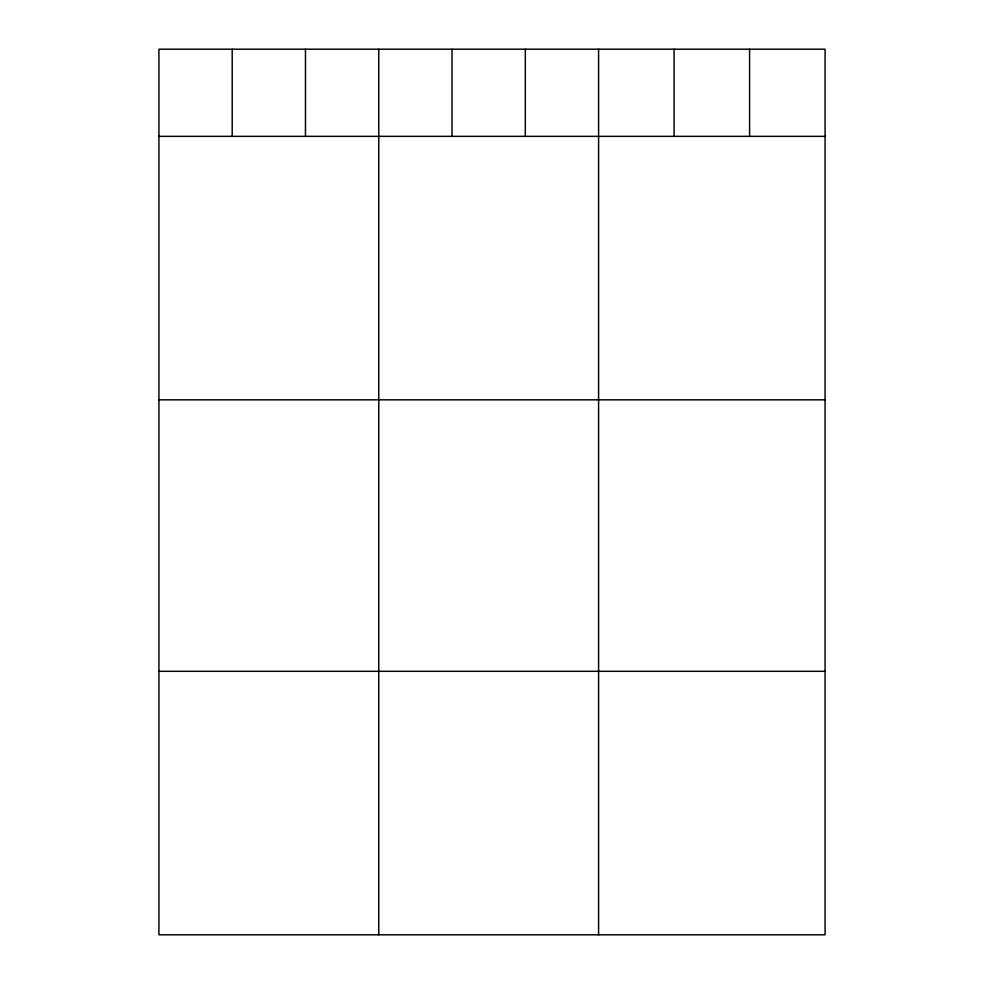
<?xml version="1.0" encoding="UTF-8"?>
<svg xmlns="http://www.w3.org/2000/svg" width="984" height="984" viewBox="0 0 984 984"><rect width="100%" height="100%" fill="white"/><g stroke="black" fill="none" stroke-linecap="round" stroke-linejoin="round"><path stroke-width="1.48" d="M825.084 136.345L825.084 934.8L158.916 934.8L158.916 49.2L825.084 49.2L825.084 136.345L158.916 136.345M158.916 399.836L825.084 399.836M158.916 671.309L825.084 671.309M749.587 49.2L749.587 136.345M674.089 49.2L674.089 136.345M598.592 49.2L598.592 934.8M525.308 49.2L525.308 136.345M452.025 49.2L452.025 136.345M378.754 49.2L378.754 934.8M305.471 49.2L305.471 136.345M232.199 49.2L232.199 136.345"/></g></svg>
